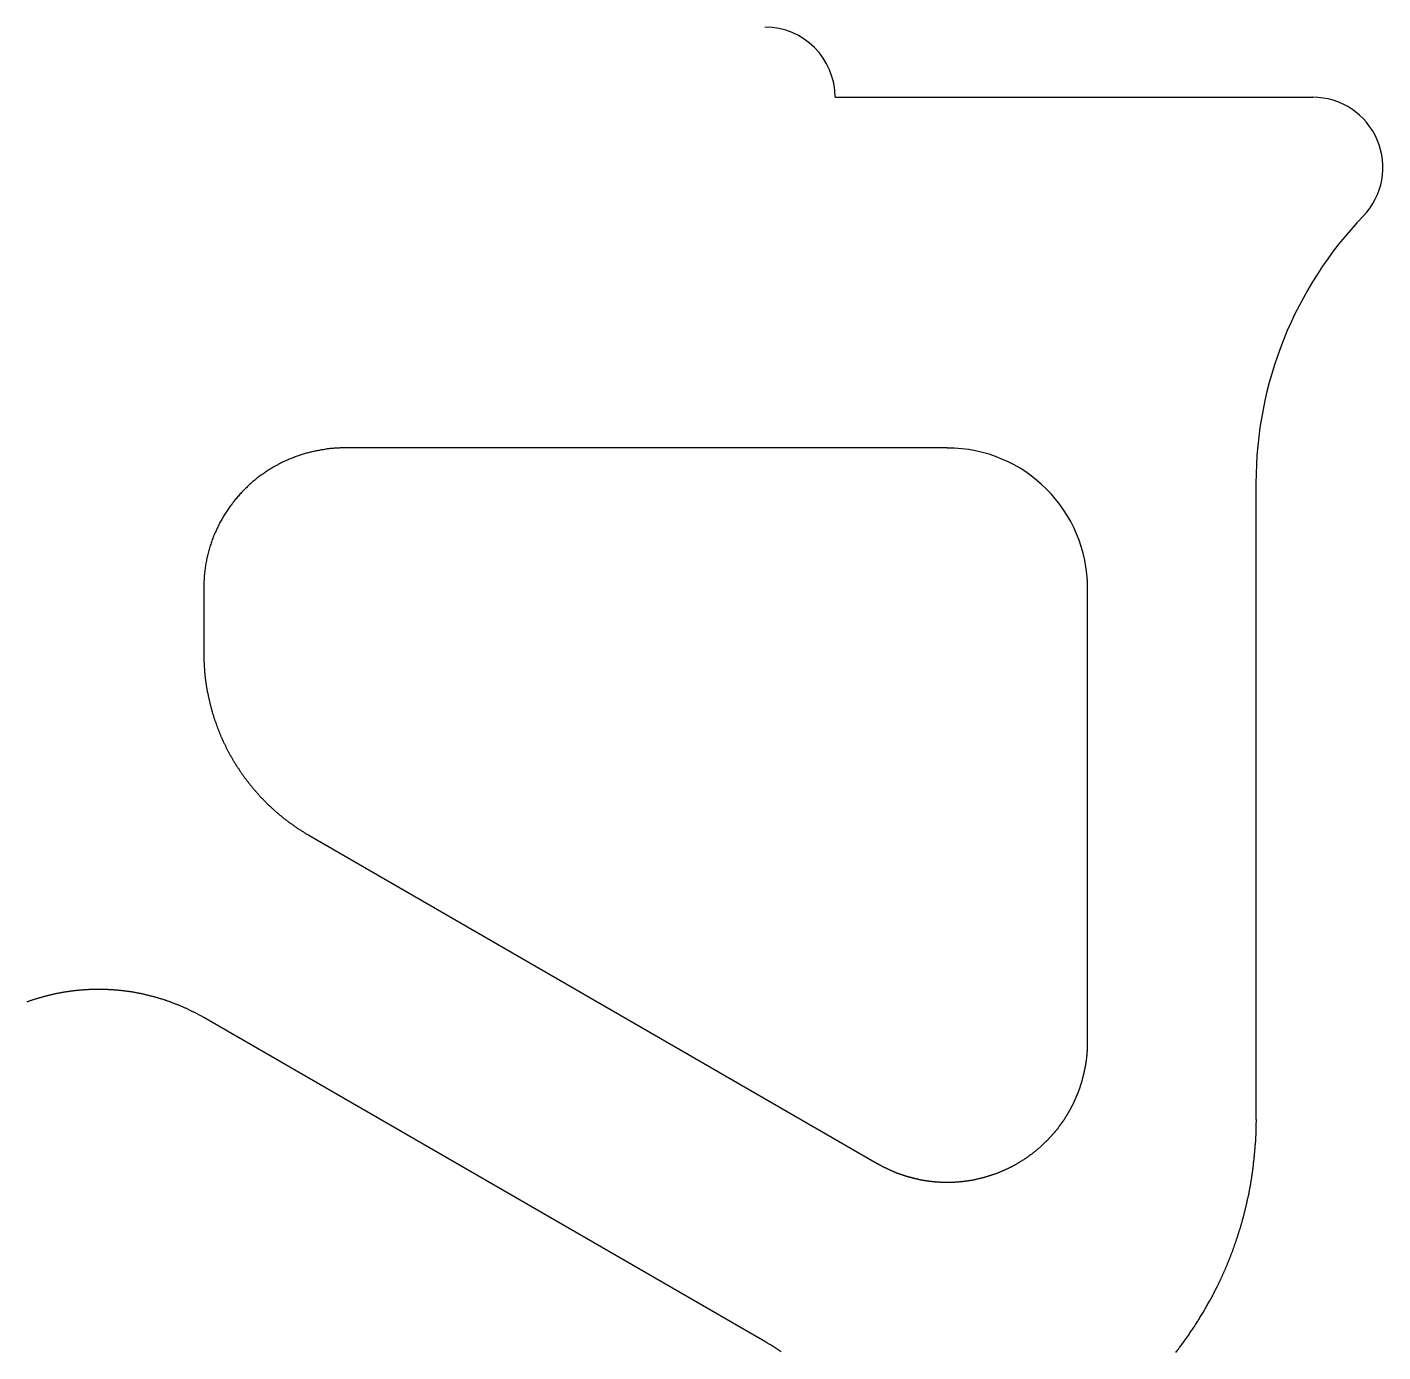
# Model space of a CAD drawing. Extents: x 442 to 745, y 5 to 355.
# Drawn here: x 699.11 to 707.07, y 232.86 to 240.63 of the extents above; entities that cross this region are included whole.
import ezdxf

# ---------------------------------------------------------------- set-up
doc = ezdxf.new("R2010")
doc.units = 0
doc.layers.add('VISIBLE__ANSI_', color=7, linetype='CONTINUOUS')

msp = doc.modelspace()

# ---------------------------------------------------------------- linework, layer by layer
at = {"layer": 'VISIBLE__ANSI_'}
for p, q in [((703.852, 240.2227), (706.656, 240.2227)), ((704.5109, 238.1639), (700.9697, 238.1639)), ((706.3226, 237.958), (706.3226, 234.2827)), ((700.1462, 237.3403), (700.1462, 236.9601)), ((705.3344, 234.6779), (705.3344, 237.3403)), ((700.7638, 235.8903), (704.0991, 233.9647)), ((703.4403, 232.9187), (700.1462, 234.8205)), ((706.3226, 234.2827), (706.3226, 234.2229))]:
    msp.add_line(p, q, dxfattribs=at)
for points in [[(700.97, 238.164, 0), (700.964, 238.164, 0), (700.958, 238.164, 0), (700.952, 238.164, 0), (700.947, 238.164, 0), (700.941, 238.163, 0), (700.935, 238.163, 0), (700.929, 238.163, 0), (700.923, 238.162, 0), (700.918, 238.162, 0), (700.912, 238.162, 0), (700.906, 238.161, 0), (700.9, 238.161, 0), (700.894, 238.16, 0), (700.888, 238.16, 0), (700.882, 238.159, 0), (700.877, 238.158, 0), (700.871, 238.158, 0), (700.865, 238.157, 0), (700.859, 238.156, 0), (700.853, 238.155, 0), (700.847, 238.154, 0), (700.841, 238.153, 0), (700.835, 238.153, 0), (700.829, 238.151, 0), (700.824, 238.15, 0), (700.818, 238.149, 0), (700.812, 238.148, 0), (700.806, 238.147, 0), (700.8, 238.146, 0), (700.794, 238.144, 0), (700.788, 238.143, 0), (700.782, 238.142, 0), (700.776, 238.14, 0), (700.77, 238.139, 0), (700.765, 238.137, 0), (700.759, 238.136, 0), (700.753, 238.134, 0), (700.747, 238.133, 0), (700.741, 238.131, 0), (700.735, 238.129, 0), (700.729, 238.127, 0), (700.723, 238.126, 0), (700.718, 238.124, 0), (700.712, 238.122, 0), (700.706, 238.12, 0), (700.7, 238.118, 0), (700.694, 238.116, 0), (700.688, 238.114, 0), (700.682, 238.112, 0), (700.677, 238.109, 0), (700.671, 238.107, 0), (700.665, 238.105, 0), (700.659, 238.103, 0), (700.654, 238.1, 0), (700.648, 238.098, 0), (700.642, 238.095, 0), (700.636, 238.093, 0), (700.631, 238.09, 0), (700.625, 238.088, 0), (700.619, 238.085, 0), (700.613, 238.082, 0), (700.608, 238.08, 0), (700.602, 238.077, 0), (700.596, 238.074, 0), (700.591, 238.071, 0), (700.585, 238.068, 0), (700.58, 238.065, 0), (700.574, 238.062, 0), (700.568, 238.059, 0), (700.563, 238.056, 0), (700.557, 238.053, 0), (700.552, 238.05, 0), (700.546, 238.046, 0), (700.541, 238.043, 0), (700.535, 238.04, 0), (700.53, 238.036, 0), (700.524, 238.033, 0), (700.519, 238.029, 0), (700.514, 238.026, 0), (700.508, 238.022, 0), (700.503, 238.019, 0), (700.498, 238.015, 0), (700.492, 238.011, 0), (700.487, 238.007, 0), (700.482, 238.004, 0), (700.476, 238, 0), (700.471, 237.996, 0), (700.466, 237.992, 0), (700.461, 237.988, 0), (700.456, 237.984, 0), (700.451, 237.98, 0), (700.445, 237.975, 0), (700.44, 237.971, 0), (700.435, 237.967, 0), (700.43, 237.963, 0), (700.425, 237.958, 0), (700.42, 237.954, 0), (700.415, 237.949, 0), (700.41, 237.945, 0), (700.405, 237.94, 0), (700.401, 237.936, 0), (700.396, 237.931, 0), (700.391, 237.926, 0), (700.386, 237.921, 0), (700.381, 237.917, 0), (700.377, 237.912, 0), (700.372, 237.907, 0), (700.367, 237.902, 0), (700.363, 237.897, 0), (700.358, 237.892, 0), (700.354, 237.887, 0), (700.349, 237.882, 0), (700.344, 237.877, 0), (700.34, 237.871, 0), (700.336, 237.866, 0), (700.331, 237.861, 0), (700.327, 237.855, 0), (700.322, 237.85, 0), (700.318, 237.845, 0), (700.314, 237.839, 0), (700.31, 237.834, 0), (700.306, 237.828, 0), (700.301, 237.822, 0), (700.297, 237.817, 0), (700.293, 237.811, 0), (700.289, 237.805, 0), (700.285, 237.799, 0), (700.281, 237.794, 0), (700.278, 237.788, 0), (700.274, 237.782, 0), (700.27, 237.776, 0), (700.266, 237.77, 0), (700.262, 237.764, 0), (700.259, 237.757, 0), (700.255, 237.751, 0), (700.252, 237.745, 0), (700.248, 237.739, 0), (700.245, 237.733, 0), (700.241, 237.726, 0), (700.238, 237.72, 0), (700.235, 237.713, 0), (700.231, 237.707, 0), (700.228, 237.7, 0), (700.225, 237.694, 0), (700.222, 237.687, 0), (700.219, 237.681, 0), (700.216, 237.674, 0), (700.213, 237.667, 0), (700.21, 237.661, 0), (700.207, 237.654, 0), (700.204, 237.647, 0), (700.202, 237.64, 0), (700.199, 237.633, 0), (700.196, 237.626, 0), (700.194, 237.619, 0), (700.191, 237.612, 0), (700.189, 237.605, 0), (700.187, 237.598, 0), (700.184, 237.591, 0), (700.182, 237.583, 0), (700.18, 237.576, 0), (700.178, 237.569, 0), (700.176, 237.562, 0), (700.174, 237.554, 0), (700.172, 237.547, 0), (700.17, 237.539, 0), (700.168, 237.532, 0), (700.166, 237.524, 0), (700.165, 237.517, 0), (700.163, 237.509, 0), (700.162, 237.501, 0), (700.16, 237.494, 0), (700.159, 237.486, 0), (700.157, 237.478, 0), (700.156, 237.47, 0), (700.155, 237.463, 0), (700.154, 237.455, 0), (700.153, 237.447, 0), (700.152, 237.439, 0), (700.151, 237.431, 0), (700.15, 237.423, 0), (700.149, 237.415, 0), (700.149, 237.407, 0), (700.148, 237.398, 0), (700.148, 237.39, 0), (700.147, 237.382, 0), (700.147, 237.374, 0), (700.147, 237.365, 0), (700.146, 237.357, 0), (700.146, 237.349, 0), (700.146, 237.34, 0)], [(700.146, 236.96, 0), (700.146, 236.957, 0), (700.146, 236.954, 0), (700.146, 236.951, 0), (700.146, 236.947, 0), (700.146, 236.944, 0), (700.146, 236.941, 0), (700.146, 236.938, 0), (700.146, 236.935, 0), (700.147, 236.931, 0), (700.147, 236.928, 0), (700.147, 236.925, 0), (700.147, 236.922, 0), (700.147, 236.918, 0), (700.147, 236.915, 0), (700.147, 236.912, 0), (700.147, 236.909, 0), (700.147, 236.906, 0), (700.148, 236.902, 0), (700.148, 236.899, 0), (700.148, 236.896, 0), (700.148, 236.892, 0), (700.148, 236.889, 0), (700.148, 236.886, 0), (700.149, 236.883, 0), (700.149, 236.879, 0), (700.149, 236.876, 0), (700.149, 236.873, 0), (700.15, 236.87, 0), (700.15, 236.866, 0), (700.15, 236.863, 0), (700.15, 236.86, 0), (700.151, 236.856, 0), (700.151, 236.853, 0), (700.151, 236.85, 0), (700.151, 236.846, 0), (700.152, 236.843, 0), (700.152, 236.84, 0), (700.152, 236.836, 0), (700.153, 236.833, 0), (700.153, 236.83, 0), (700.153, 236.826, 0), (700.154, 236.823, 0), (700.154, 236.819, 0), (700.155, 236.816, 0), (700.155, 236.813, 0), (700.155, 236.809, 0), (700.156, 236.806, 0), (700.156, 236.803, 0), (700.157, 236.799, 0), (700.157, 236.796, 0), (700.158, 236.792, 0), (700.158, 236.789, 0), (700.159, 236.785, 0), (700.159, 236.782, 0), (700.16, 236.778, 0), (700.16, 236.775, 0), (700.161, 236.772, 0), (700.161, 236.768, 0), (700.162, 236.765, 0), (700.162, 236.761, 0), (700.163, 236.758, 0), (700.164, 236.754, 0), (700.164, 236.751, 0), (700.165, 236.747, 0), (700.165, 236.744, 0), (700.166, 236.74, 0), (700.167, 236.736, 0), (700.167, 236.733, 0), (700.168, 236.729, 0), (700.169, 236.726, 0), (700.169, 236.722, 0), (700.17, 236.719, 0), (700.171, 236.715, 0), (700.172, 236.711, 0), (700.172, 236.708, 0), (700.173, 236.704, 0), (700.174, 236.701, 0), (700.175, 236.697, 0), (700.175, 236.694, 0), (700.176, 236.69, 0), (700.177, 236.686, 0), (700.178, 236.683, 0), (700.179, 236.679, 0), (700.18, 236.675, 0), (700.181, 236.672, 0), (700.181, 236.668, 0), (700.182, 236.665, 0), (700.183, 236.661, 0), (700.184, 236.657, 0), (700.185, 236.654, 0), (700.186, 236.65, 0), (700.187, 236.646, 0), (700.188, 236.643, 0), (700.189, 236.639, 0), (700.19, 236.635, 0), (700.191, 236.632, 0), (700.192, 236.628, 0), (700.193, 236.624, 0), (700.194, 236.62, 0), (700.195, 236.617, 0), (700.196, 236.613, 0), (700.197, 236.609, 0), (700.198, 236.606, 0), (700.199, 236.602, 0), (700.201, 236.598, 0), (700.202, 236.595, 0), (700.203, 236.591, 0), (700.204, 236.587, 0), (700.205, 236.583, 0), (700.206, 236.58, 0), (700.208, 236.576, 0), (700.209, 236.572, 0), (700.21, 236.569, 0), (700.211, 236.565, 0), (700.213, 236.561, 0), (700.214, 236.557, 0), (700.215, 236.554, 0), (700.216, 236.55, 0), (700.218, 236.546, 0), (700.219, 236.542, 0), (700.22, 236.539, 0), (700.222, 236.535, 0), (700.223, 236.531, 0), (700.225, 236.528, 0), (700.226, 236.524, 0), (700.227, 236.52, 0), (700.229, 236.516, 0), (700.23, 236.513, 0), (700.232, 236.509, 0), (700.233, 236.505, 0), (700.235, 236.501, 0), (700.236, 236.498, 0), (700.238, 236.494, 0), (700.239, 236.49, 0), (700.241, 236.486, 0), (700.242, 236.483, 0), (700.244, 236.479, 0), (700.245, 236.475, 0), (700.247, 236.471, 0), (700.249, 236.468, 0), (700.25, 236.464, 0), (700.252, 236.46, 0), (700.254, 236.456, 0), (700.255, 236.453, 0), (700.257, 236.449, 0), (700.259, 236.445, 0), (700.26, 236.441, 0), (700.262, 236.438, 0), (700.264, 236.434, 0), (700.266, 236.43, 0), (700.267, 236.427, 0), (700.269, 236.423, 0), (700.271, 236.419, 0), (700.273, 236.415, 0), (700.275, 236.412, 0), (700.276, 236.408, 0), (700.278, 236.404, 0), (700.28, 236.4, 0), (700.282, 236.397, 0), (700.284, 236.393, 0), (700.286, 236.389, 0), (700.288, 236.386, 0), (700.29, 236.382, 0), (700.292, 236.378, 0), (700.294, 236.374, 0), (700.296, 236.371, 0), (700.298, 236.367, 0), (700.3, 236.363, 0), (700.302, 236.36, 0), (700.304, 236.356, 0), (700.306, 236.352, 0), (700.308, 236.349, 0), (700.31, 236.345, 0), (700.312, 236.341, 0), (700.315, 236.338, 0), (700.317, 236.334, 0), (700.319, 236.33, 0), (700.321, 236.327, 0), (700.323, 236.323, 0), (700.325, 236.319, 0), (700.328, 236.316, 0), (700.33, 236.312, 0), (700.332, 236.309, 0), (700.334, 236.305, 0), (700.337, 236.301, 0), (700.339, 236.298, 0), (700.341, 236.294, 0), (700.344, 236.29, 0), (700.346, 236.287, 0), (700.348, 236.283, 0), (700.351, 236.28, 0), (700.353, 236.276, 0), (700.356, 236.272, 0), (700.358, 236.269, 0), (700.36, 236.265, 0), (700.363, 236.262, 0), (700.365, 236.258, 0), (700.368, 236.255, 0), (700.37, 236.251, 0), (700.373, 236.248, 0), (700.375, 236.244, 0), (700.378, 236.241, 0), (700.38, 236.237, 0), (700.383, 236.234, 0), (700.385, 236.23, 0), (700.388, 236.226, 0), (700.391, 236.223, 0), (700.393, 236.22, 0), (700.396, 236.216, 0), (700.398, 236.213, 0), (700.401, 236.209, 0), (700.404, 236.206, 0), (700.406, 236.202, 0), (700.409, 236.199, 0), (700.412, 236.195, 0), (700.415, 236.192, 0), (700.417, 236.188, 0), (700.42, 236.185, 0), (700.423, 236.182, 0), (700.426, 236.178, 0), (700.428, 236.175, 0), (700.431, 236.172, 0), (700.434, 236.168, 0), (700.437, 236.165, 0), (700.44, 236.161, 0), (700.442, 236.158, 0), (700.445, 236.155, 0), (700.448, 236.151, 0), (700.451, 236.148, 0), (700.454, 236.145, 0), (700.457, 236.141, 0), (700.46, 236.138, 0), (700.463, 236.135, 0), (700.466, 236.132, 0), (700.469, 236.128, 0), (700.471, 236.125, 0), (700.474, 236.122, 0), (700.477, 236.119, 0), (700.48, 236.115, 0), (700.483, 236.112, 0), (700.486, 236.109, 0), (700.49, 236.106, 0), (700.493, 236.103, 0), (700.496, 236.099, 0), (700.499, 236.096, 0), (700.502, 236.093, 0), (700.505, 236.09, 0), (700.508, 236.087, 0), (700.511, 236.084, 0), (700.514, 236.081, 0), (700.517, 236.077, 0), (700.521, 236.074, 0), (700.524, 236.071, 0), (700.527, 236.068, 0), (700.53, 236.065, 0), (700.533, 236.062, 0), (700.537, 236.059, 0), (700.54, 236.056, 0), (700.543, 236.053, 0), (700.546, 236.05, 0), (700.549, 236.047, 0), (700.553, 236.044, 0), (700.556, 236.041, 0), (700.559, 236.038, 0), (700.563, 236.035, 0), (700.566, 236.032, 0), (700.569, 236.029, 0), (700.573, 236.026, 0), (700.576, 236.024, 0), (700.579, 236.021, 0), (700.583, 236.018, 0), (700.586, 236.015, 0), (700.589, 236.012, 0), (700.593, 236.009, 0), (700.596, 236.006, 0), (700.6, 236.004, 0), (700.603, 236.001, 0), (700.607, 235.998, 0), (700.61, 235.995, 0), (700.614, 235.992, 0), (700.617, 235.99, 0), (700.621, 235.987, 0), (700.624, 235.984, 0), (700.628, 235.981, 0), (700.631, 235.979, 0), (700.635, 235.976, 0), (700.639, 235.973, 0), (700.642, 235.97, 0), (700.646, 235.968, 0), (700.65, 235.965, 0), (700.653, 235.962, 0), (700.657, 235.959, 0), (700.661, 235.957, 0), (700.665, 235.954, 0), (700.668, 235.951, 0), (700.672, 235.949, 0), (700.676, 235.946, 0), (700.68, 235.943, 0), (700.684, 235.941, 0), (700.688, 235.938, 0), (700.691, 235.936, 0), (700.695, 235.933, 0), (700.699, 235.93, 0), (700.703, 235.928, 0), (700.707, 235.925, 0), (700.711, 235.923, 0), (700.715, 235.92, 0), (700.719, 235.917, 0), (700.723, 235.915, 0), (700.727, 235.912, 0), (700.731, 235.91, 0), (700.735, 235.907, 0), (700.739, 235.905, 0), (700.743, 235.902, 0), (700.747, 235.9, 0), (700.751, 235.898, 0), (700.756, 235.895, 0), (700.76, 235.893, 0), (700.764, 235.89, 0)], [(700.146, 234.82, 0), (700.143, 234.823, 0), (700.139, 234.825, 0), (700.136, 234.827, 0), (700.132, 234.829, 0), (700.128, 234.831, 0), (700.125, 234.833, 0), (700.121, 234.834, 0), (700.118, 234.836, 0), (700.114, 234.838, 0), (700.111, 234.84, 0), (700.107, 234.842, 0), (700.103, 234.844, 0), (700.1, 234.846, 0), (700.096, 234.848, 0), (700.092, 234.85, 0), (700.089, 234.852, 0), (700.085, 234.853, 0), (700.081, 234.855, 0), (700.078, 234.857, 0), (700.074, 234.859, 0), (700.07, 234.861, 0), (700.067, 234.863, 0), (700.063, 234.864, 0), (700.059, 234.866, 0), (700.056, 234.868, 0), (700.052, 234.87, 0), (700.048, 234.871, 0), (700.045, 234.873, 0), (700.041, 234.875, 0), (700.037, 234.876, 0), (700.033, 234.878, 0), (700.03, 234.88, 0), (700.026, 234.881, 0), (700.022, 234.883, 0), (700.018, 234.885, 0), (700.015, 234.886, 0), (700.011, 234.888, 0), (700.007, 234.89, 0), (700.003, 234.891, 0), (699.999, 234.893, 0), (699.996, 234.894, 0), (699.992, 234.896, 0), (699.988, 234.897, 0), (699.984, 234.899, 0), (699.98, 234.9, 0), (699.977, 234.902, 0), (699.973, 234.903, 0), (699.969, 234.905, 0), (699.965, 234.906, 0), (699.961, 234.908, 0), (699.957, 234.909, 0), (699.953, 234.911, 0), (699.95, 234.912, 0), (699.946, 234.913, 0), (699.942, 234.915, 0), (699.938, 234.916, 0), (699.934, 234.917, 0), (699.93, 234.919, 0), (699.926, 234.92, 0), (699.922, 234.921, 0), (699.919, 234.923, 0), (699.915, 234.924, 0), (699.911, 234.925, 0), (699.907, 234.926, 0), (699.903, 234.928, 0), (699.899, 234.929, 0), (699.895, 234.93, 0), (699.891, 234.931, 0), (699.887, 234.933, 0), (699.883, 234.934, 0), (699.879, 234.935, 0), (699.876, 234.936, 0), (699.872, 234.937, 0), (699.868, 234.938, 0), (699.864, 234.939, 0), (699.86, 234.941, 0), (699.856, 234.942, 0), (699.852, 234.943, 0), (699.848, 234.944, 0), (699.844, 234.945, 0), (699.84, 234.946, 0), (699.836, 234.947, 0), (699.832, 234.948, 0), (699.828, 234.949, 0), (699.824, 234.95, 0), (699.82, 234.951, 0), (699.816, 234.952, 0), (699.812, 234.953, 0), (699.808, 234.954, 0), (699.804, 234.954, 0), (699.8, 234.955, 0), (699.796, 234.956, 0), (699.792, 234.957, 0), (699.788, 234.958, 0), (699.784, 234.959, 0), (699.78, 234.96, 0), (699.776, 234.961, 0), (699.772, 234.961, 0), (699.768, 234.962, 0), (699.764, 234.963, 0), (699.76, 234.964, 0), (699.756, 234.964, 0), (699.752, 234.965, 0), (699.748, 234.966, 0), (699.744, 234.967, 0), (699.74, 234.967, 0), (699.737, 234.968, 0), (699.733, 234.969, 0), (699.729, 234.969, 0), (699.725, 234.97, 0), (699.721, 234.971, 0), (699.717, 234.971, 0), (699.713, 234.972, 0), (699.709, 234.973, 0), (699.705, 234.973, 0), (699.701, 234.974, 0), (699.697, 234.974, 0), (699.693, 234.975, 0), (699.689, 234.975, 0), (699.685, 234.976, 0), (699.681, 234.976, 0), (699.677, 234.977, 0), (699.673, 234.977, 0), (699.669, 234.978, 0), (699.665, 234.978, 0), (699.661, 234.979, 0), (699.657, 234.979, 0), (699.653, 234.98, 0), (699.649, 234.98, 0), (699.645, 234.98, 0), (699.641, 234.981, 0), (699.637, 234.981, 0), (699.633, 234.981, 0), (699.629, 234.982, 0), (699.625, 234.982, 0), (699.621, 234.982, 0), (699.617, 234.983, 0), (699.613, 234.983, 0), (699.609, 234.983, 0), (699.605, 234.984, 0), (699.601, 234.984, 0), (699.597, 234.984, 0), (699.593, 234.984, 0), (699.589, 234.984, 0), (699.585, 234.985, 0), (699.581, 234.985, 0), (699.577, 234.985, 0), (699.574, 234.985, 0), (699.57, 234.985, 0), (699.566, 234.985, 0), (699.562, 234.986, 0), (699.558, 234.986, 0), (699.554, 234.986, 0), (699.55, 234.986, 0), (699.546, 234.986, 0), (699.542, 234.986, 0), (699.538, 234.986, 0), (699.534, 234.986, 0), (699.53, 234.986, 0), (699.527, 234.986, 0), (699.523, 234.986, 0), (699.519, 234.986, 0), (699.515, 234.986, 0), (699.511, 234.986, 0), (699.507, 234.986, 0), (699.503, 234.986, 0), (699.499, 234.986, 0), (699.495, 234.986, 0), (699.491, 234.985, 0), (699.487, 234.985, 0), (699.484, 234.985, 0), (699.48, 234.985, 0), (699.476, 234.985, 0), (699.472, 234.985, 0), (699.468, 234.984, 0), (699.464, 234.984, 0), (699.46, 234.984, 0), (699.456, 234.984, 0), (699.452, 234.984, 0), (699.448, 234.983, 0), (699.444, 234.983, 0), (699.44, 234.983, 0), (699.436, 234.982, 0), (699.432, 234.982, 0), (699.428, 234.982, 0), (699.424, 234.981, 0), (699.42, 234.981, 0), (699.416, 234.981, 0), (699.412, 234.98, 0), (699.408, 234.98, 0), (699.404, 234.98, 0), (699.4, 234.979, 0), (699.396, 234.979, 0), (699.392, 234.978, 0), (699.388, 234.978, 0), (699.384, 234.977, 0), (699.38, 234.977, 0), (699.376, 234.976, 0), (699.372, 234.976, 0), (699.368, 234.975, 0), (699.364, 234.975, 0), (699.36, 234.974, 0), (699.357, 234.974, 0), (699.353, 234.973, 0), (699.349, 234.972, 0), (699.345, 234.972, 0), (699.341, 234.971, 0), (699.337, 234.971, 0), (699.333, 234.97, 0), (699.329, 234.969, 0), (699.325, 234.969, 0), (699.321, 234.968, 0), (699.317, 234.967, 0), (699.313, 234.967, 0), (699.309, 234.966, 0), (699.305, 234.965, 0), (699.301, 234.964, 0), (699.297, 234.964, 0), (699.293, 234.963, 0), (699.289, 234.962, 0), (699.285, 234.961, 0), (699.281, 234.961, 0), (699.277, 234.96, 0), (699.273, 234.959, 0), (699.269, 234.958, 0), (699.265, 234.957, 0), (699.261, 234.956, 0), (699.257, 234.955, 0), (699.253, 234.954, 0), (699.249, 234.954, 0), (699.245, 234.953, 0), (699.241, 234.952, 0), (699.237, 234.951, 0), (699.233, 234.95, 0), (699.229, 234.949, 0), (699.225, 234.948, 0), (699.221, 234.947, 0), (699.217, 234.946, 0), (699.213, 234.945, 0), (699.209, 234.944, 0), (699.205, 234.943, 0), (699.201, 234.942, 0), (699.197, 234.941, 0), (699.193, 234.939, 0), (699.189, 234.938, 0), (699.186, 234.937, 0), (699.182, 234.936, 0), (699.178, 234.935, 0), (699.174, 234.934, 0), (699.17, 234.933, 0), (699.166, 234.931, 0), (699.162, 234.93, 0), (699.158, 234.929, 0), (699.154, 234.928, 0), (699.15, 234.926, 0), (699.146, 234.925, 0), (699.142, 234.924, 0), (699.139, 234.923, 0), (699.135, 234.921, 0), (699.131, 234.92, 0), (699.127, 234.919, 0), (699.123, 234.917, 0), (699.119, 234.916, 0), (699.115, 234.915, 0), (699.111, 234.913, 0), (699.107, 234.912, 0)], [(705.235, 234.285, 0), (705.236, 234.287, 0), (705.236, 234.288, 0), (705.237, 234.29, 0), (705.238, 234.291, 0), (705.239, 234.293, 0), (705.24, 234.294, 0), (705.24, 234.296, 0), (705.241, 234.298, 0), (705.242, 234.299, 0), (705.243, 234.301, 0), (705.244, 234.302, 0), (705.244, 234.304, 0), (705.245, 234.305, 0), (705.246, 234.307, 0), (705.247, 234.308, 0), (705.248, 234.31, 0), (705.248, 234.311, 0), (705.249, 234.313, 0), (705.25, 234.314, 0), (705.251, 234.316, 0), (705.251, 234.318, 0), (705.252, 234.319, 0), (705.253, 234.321, 0), (705.254, 234.322, 0), (705.254, 234.324, 0), (705.255, 234.325, 0), (705.256, 234.327, 0), (705.257, 234.328, 0), (705.257, 234.33, 0), (705.258, 234.331, 0), (705.259, 234.333, 0), (705.259, 234.335, 0), (705.26, 234.336, 0), (705.261, 234.338, 0), (705.261, 234.339, 0), (705.262, 234.341, 0), (705.263, 234.342, 0), (705.264, 234.344, 0), (705.264, 234.345, 0), (705.265, 234.347, 0), (705.266, 234.348, 0), (705.266, 234.35, 0), (705.267, 234.352, 0), (705.268, 234.353, 0), (705.268, 234.355, 0), (705.269, 234.356, 0), (705.27, 234.358, 0), (705.27, 234.359, 0), (705.271, 234.361, 0), (705.272, 234.362, 0), (705.272, 234.364, 0), (705.273, 234.365, 0), (705.273, 234.367, 0), (705.274, 234.369, 0), (705.275, 234.37, 0), (705.275, 234.372, 0), (705.276, 234.373, 0), (705.277, 234.375, 0), (705.277, 234.376, 0), (705.278, 234.378, 0), (705.278, 234.379, 0), (705.279, 234.381, 0), (705.28, 234.383, 0), (705.28, 234.384, 0), (705.281, 234.386, 0), (705.281, 234.387, 0), (705.282, 234.389, 0), (705.283, 234.39, 0), (705.283, 234.392, 0), (705.284, 234.393, 0), (705.284, 234.395, 0), (705.285, 234.396, 0), (705.285, 234.398, 0), (705.286, 234.4, 0), (705.286, 234.401, 0), (705.287, 234.403, 0), (705.288, 234.404, 0), (705.288, 234.406, 0), (705.289, 234.407, 0), (705.289, 234.409, 0), (705.29, 234.41, 0), (705.29, 234.412, 0), (705.291, 234.414, 0), (705.291, 234.415, 0), (705.292, 234.417, 0), (705.292, 234.418, 0), (705.293, 234.42, 0), (705.293, 234.421, 0), (705.294, 234.423, 0), (705.294, 234.424, 0), (705.295, 234.426, 0), (705.295, 234.427, 0), (705.296, 234.429, 0), (705.296, 234.431, 0), (705.297, 234.432, 0), (705.297, 234.434, 0), (705.298, 234.435, 0), (705.298, 234.437, 0), (705.299, 234.438, 0), (705.299, 234.44, 0), (705.3, 234.441, 0), (705.3, 234.443, 0), (705.301, 234.445, 0), (705.301, 234.446, 0), (705.302, 234.448, 0), (705.302, 234.449, 0), (705.302, 234.451, 0), (705.303, 234.452, 0), (705.303, 234.454, 0), (705.304, 234.455, 0), (705.304, 234.457, 0), (705.305, 234.458, 0), (705.305, 234.46, 0), (705.305, 234.462, 0), (705.306, 234.463, 0), (705.306, 234.465, 0), (705.307, 234.466, 0), (705.307, 234.468, 0), (705.308, 234.469, 0), (705.308, 234.471, 0), (705.308, 234.472, 0), (705.309, 234.474, 0), (705.309, 234.476, 0), (705.31, 234.477, 0), (705.31, 234.479, 0), (705.31, 234.48, 0), (705.311, 234.482, 0), (705.311, 234.483, 0), (705.311, 234.485, 0), (705.312, 234.486, 0), (705.312, 234.488, 0), (705.313, 234.489, 0), (705.313, 234.491, 0), (705.313, 234.493, 0), (705.314, 234.494, 0), (705.314, 234.496, 0), (705.314, 234.497, 0), (705.315, 234.499, 0), (705.315, 234.5, 0), (705.315, 234.502, 0), (705.316, 234.503, 0), (705.316, 234.505, 0), (705.316, 234.507, 0), (705.317, 234.508, 0), (705.317, 234.51, 0), (705.317, 234.511, 0), (705.318, 234.513, 0), (705.318, 234.514, 0), (705.318, 234.516, 0), (705.319, 234.517, 0), (705.319, 234.519, 0), (705.319, 234.52, 0), (705.32, 234.522, 0), (705.32, 234.524, 0), (705.32, 234.525, 0), (705.32, 234.527, 0), (705.321, 234.528, 0), (705.321, 234.53, 0), (705.321, 234.531, 0), (705.322, 234.533, 0), (705.322, 234.534, 0), (705.322, 234.536, 0), (705.322, 234.537, 0), (705.323, 234.539, 0), (705.323, 234.541, 0), (705.323, 234.542, 0), (705.323, 234.544, 0), (705.324, 234.545, 0), (705.324, 234.547, 0), (705.324, 234.548, 0), (705.324, 234.55, 0), (705.325, 234.551, 0), (705.325, 234.553, 0), (705.325, 234.554, 0), (705.325, 234.556, 0), (705.326, 234.558, 0), (705.326, 234.559, 0), (705.326, 234.561, 0), (705.326, 234.562, 0), (705.326, 234.564, 0), (705.327, 234.565, 0), (705.327, 234.567, 0), (705.327, 234.568, 0), (705.327, 234.57, 0), (705.327, 234.571, 0), (705.328, 234.573, 0), (705.328, 234.574, 0), (705.328, 234.576, 0), (705.328, 234.578, 0), (705.328, 234.579, 0), (705.329, 234.581, 0), (705.329, 234.582, 0), (705.329, 234.584, 0), (705.329, 234.585, 0), (705.329, 234.587, 0), (705.329, 234.588, 0), (705.33, 234.59, 0), (705.33, 234.591, 0), (705.33, 234.593, 0), (705.33, 234.594, 0), (705.33, 234.596, 0), (705.33, 234.597, 0), (705.331, 234.599, 0), (705.331, 234.601, 0), (705.331, 234.602, 0), (705.331, 234.604, 0), (705.331, 234.605, 0), (705.331, 234.607, 0), (705.331, 234.608, 0), (705.332, 234.61, 0), (705.332, 234.611, 0), (705.332, 234.613, 0), (705.332, 234.614, 0), (705.332, 234.616, 0), (705.332, 234.617, 0), (705.332, 234.619, 0), (705.332, 234.62, 0), (705.332, 234.622, 0), (705.333, 234.623, 0), (705.333, 234.625, 0), (705.333, 234.626, 0), (705.333, 234.628, 0), (705.333, 234.63, 0), (705.333, 234.631, 0), (705.333, 234.633, 0), (705.333, 234.634, 0), (705.333, 234.636, 0), (705.333, 234.637, 0), (705.333, 234.639, 0), (705.334, 234.64, 0), (705.334, 234.642, 0), (705.334, 234.643, 0), (705.334, 234.645, 0), (705.334, 234.646, 0), (705.334, 234.648, 0), (705.334, 234.649, 0), (705.334, 234.651, 0), (705.334, 234.652, 0), (705.334, 234.654, 0), (705.334, 234.655, 0), (705.334, 234.657, 0), (705.334, 234.658, 0), (705.334, 234.66, 0), (705.334, 234.661, 0), (705.334, 234.663, 0), (705.334, 234.664, 0), (705.334, 234.666, 0), (705.334, 234.667, 0), (705.334, 234.669, 0), (705.334, 234.67, 0), (705.334, 234.672, 0), (705.334, 234.673, 0), (705.334, 234.675, 0), (705.334, 234.676, 0), (705.334, 234.678, 0)], [(704.445, 233.857, 0), (704.448, 233.857, 0), (704.452, 233.856, 0), (704.455, 233.856, 0), (704.459, 233.856, 0), (704.462, 233.856, 0), (704.466, 233.856, 0), (704.469, 233.855, 0), (704.472, 233.855, 0), (704.476, 233.855, 0), (704.479, 233.855, 0), (704.483, 233.855, 0), (704.486, 233.855, 0), (704.489, 233.855, 0), (704.493, 233.855, 0), (704.496, 233.854, 0), (704.5, 233.854, 0), (704.503, 233.854, 0), (704.506, 233.854, 0), (704.51, 233.854, 0), (704.513, 233.854, 0), (704.517, 233.854, 0), (704.52, 233.854, 0), (704.523, 233.854, 0), (704.527, 233.854, 0), (704.53, 233.855, 0), (704.533, 233.855, 0), (704.537, 233.855, 0), (704.54, 233.855, 0), (704.544, 233.855, 0), (704.547, 233.855, 0), (704.55, 233.855, 0), (704.554, 233.855, 0), (704.557, 233.856, 0), (704.56, 233.856, 0), (704.564, 233.856, 0), (704.567, 233.856, 0), (704.571, 233.857, 0), (704.574, 233.857, 0), (704.577, 233.857, 0), (704.581, 233.857, 0), (704.584, 233.858, 0), (704.587, 233.858, 0), (704.591, 233.858, 0), (704.594, 233.859, 0), (704.597, 233.859, 0), (704.601, 233.859, 0), (704.604, 233.86, 0), (704.607, 233.86, 0), (704.611, 233.86, 0), (704.614, 233.861, 0), (704.617, 233.861, 0), (704.62, 233.862, 0), (704.624, 233.862, 0), (704.627, 233.863, 0), (704.63, 233.863, 0), (704.634, 233.864, 0), (704.637, 233.864, 0), (704.64, 233.865, 0), (704.644, 233.865, 0), (704.647, 233.866, 0), (704.65, 233.866, 0), (704.653, 233.867, 0), (704.657, 233.867, 0), (704.66, 233.868, 0), (704.663, 233.869, 0), (704.666, 233.869, 0), (704.67, 233.87, 0), (704.673, 233.87, 0), (704.676, 233.871, 0), (704.679, 233.872, 0), (704.683, 233.872, 0), (704.686, 233.873, 0), (704.689, 233.874, 0), (704.692, 233.875, 0), (704.696, 233.875, 0), (704.699, 233.876, 0), (704.702, 233.877, 0), (704.705, 233.878, 0), (704.708, 233.878, 0), (704.712, 233.879, 0), (704.715, 233.88, 0), (704.718, 233.881, 0), (704.721, 233.882, 0), (704.724, 233.882, 0), (704.728, 233.883, 0), (704.731, 233.884, 0), (704.734, 233.885, 0), (704.737, 233.886, 0), (704.74, 233.887, 0), (704.743, 233.888, 0), (704.746, 233.889, 0), (704.749, 233.89, 0), (704.753, 233.891, 0), (704.756, 233.892, 0), (704.759, 233.893, 0), (704.762, 233.894, 0), (704.765, 233.895, 0), (704.768, 233.896, 0), (704.771, 233.897, 0), (704.774, 233.898, 0), (704.777, 233.899, 0), (704.78, 233.9, 0), (704.783, 233.901, 0), (704.786, 233.902, 0), (704.789, 233.903, 0), (704.792, 233.904, 0), (704.795, 233.905, 0), (704.798, 233.906, 0), (704.801, 233.907, 0), (704.804, 233.908, 0), (704.807, 233.91, 0), (704.81, 233.911, 0), (704.813, 233.912, 0), (704.816, 233.913, 0), (704.819, 233.914, 0), (704.822, 233.915, 0), (704.825, 233.917, 0), (704.828, 233.918, 0), (704.831, 233.919, 0), (704.834, 233.92, 0), (704.837, 233.922, 0), (704.84, 233.923, 0), (704.843, 233.924, 0), (704.846, 233.925, 0), (704.849, 233.927, 0), (704.851, 233.928, 0), (704.854, 233.929, 0), (704.857, 233.931, 0), (704.86, 233.932, 0), (704.863, 233.933, 0), (704.866, 233.935, 0), (704.869, 233.936, 0), (704.871, 233.937, 0), (704.874, 233.939, 0), (704.877, 233.94, 0), (704.88, 233.942, 0), (704.883, 233.943, 0), (704.886, 233.945, 0), (704.888, 233.946, 0), (704.891, 233.947, 0), (704.894, 233.949, 0), (704.897, 233.95, 0), (704.899, 233.952, 0), (704.902, 233.953, 0), (704.905, 233.955, 0), (704.908, 233.956, 0), (704.91, 233.958, 0), (704.913, 233.959, 0), (704.916, 233.961, 0), (704.919, 233.962, 0), (704.921, 233.964, 0), (704.924, 233.965, 0), (704.927, 233.967, 0), (704.929, 233.969, 0), (704.932, 233.97, 0), (704.935, 233.972, 0), (704.937, 233.973, 0), (704.94, 233.975, 0), (704.943, 233.977, 0), (704.945, 233.978, 0), (704.948, 233.98, 0), (704.95, 233.981, 0), (704.953, 233.983, 0), (704.956, 233.985, 0), (704.958, 233.986, 0), (704.961, 233.988, 0), (704.963, 233.99, 0), (704.966, 233.991, 0), (704.968, 233.993, 0), (704.971, 233.995, 0), (704.973, 233.997, 0), (704.976, 233.998, 0), (704.978, 234, 0), (704.981, 234.002, 0), (704.983, 234.003, 0), (704.986, 234.005, 0), (704.988, 234.007, 0), (704.991, 234.009, 0), (704.993, 234.01, 0), (704.996, 234.012, 0), (704.998, 234.014, 0), (705, 234.016, 0), (705.003, 234.017, 0), (705.005, 234.019, 0), (705.008, 234.021, 0), (705.01, 234.023, 0), (705.012, 234.025, 0), (705.015, 234.026, 0), (705.017, 234.028, 0), (705.019, 234.03, 0), (705.022, 234.032, 0), (705.024, 234.034, 0), (705.026, 234.036, 0), (705.028, 234.037, 0), (705.031, 234.039, 0), (705.033, 234.041, 0), (705.035, 234.043, 0), (705.037, 234.045, 0), (705.04, 234.047, 0), (705.042, 234.048, 0), (705.044, 234.05, 0), (705.046, 234.052, 0), (705.048, 234.054, 0), (705.051, 234.056, 0), (705.053, 234.058, 0), (705.055, 234.06, 0), (705.057, 234.062, 0), (705.059, 234.064, 0), (705.061, 234.065, 0), (705.063, 234.067, 0), (705.066, 234.069, 0), (705.068, 234.071, 0), (705.07, 234.073, 0), (705.072, 234.075, 0), (705.074, 234.077, 0), (705.076, 234.079, 0), (705.078, 234.081, 0), (705.08, 234.083, 0), (705.082, 234.085, 0), (705.084, 234.087, 0), (705.086, 234.089, 0), (705.088, 234.091, 0), (705.09, 234.092, 0), (705.092, 234.094, 0), (705.094, 234.096, 0), (705.096, 234.098, 0), (705.098, 234.1, 0), (705.1, 234.102, 0), (705.102, 234.104, 0), (705.104, 234.106, 0), (705.106, 234.108, 0), (705.107, 234.11, 0), (705.109, 234.112, 0), (705.111, 234.114, 0), (705.113, 234.116, 0), (705.115, 234.118, 0), (705.117, 234.12, 0), (705.119, 234.122, 0), (705.12, 234.124, 0), (705.122, 234.126, 0), (705.124, 234.128, 0), (705.126, 234.13, 0), (705.128, 234.132, 0), (705.129, 234.134, 0), (705.131, 234.136, 0), (705.133, 234.138, 0), (705.135, 234.14, 0), (705.136, 234.142, 0), (705.138, 234.144, 0), (705.14, 234.146, 0), (705.141, 234.148, 0), (705.143, 234.15, 0), (705.145, 234.152, 0), (705.146, 234.154, 0), (705.148, 234.156, 0), (705.15, 234.158, 0), (705.151, 234.16, 0), (705.153, 234.162, 0), (705.155, 234.164, 0), (705.156, 234.166, 0), (705.158, 234.168, 0), (705.159, 234.17, 0), (705.161, 234.172, 0), (705.163, 234.174, 0), (705.164, 234.176, 0), (705.166, 234.179, 0), (705.167, 234.181, 0), (705.169, 234.183, 0), (705.17, 234.185, 0), (705.172, 234.187, 0), (705.173, 234.189, 0), (705.175, 234.191, 0), (705.176, 234.193, 0), (705.178, 234.195, 0), (705.179, 234.197, 0), (705.181, 234.199, 0), (705.182, 234.201, 0), (705.184, 234.203, 0), (705.185, 234.205, 0), (705.186, 234.207, 0), (705.188, 234.209, 0), (705.189, 234.211, 0), (705.191, 234.213, 0), (705.192, 234.215, 0), (705.193, 234.217, 0), (705.195, 234.219, 0), (705.196, 234.221, 0), (705.197, 234.223, 0), (705.199, 234.225, 0), (705.2, 234.227, 0), (705.201, 234.229, 0), (705.203, 234.231, 0), (705.204, 234.233, 0), (705.205, 234.235, 0), (705.207, 234.237, 0), (705.208, 234.239, 0), (705.209, 234.241, 0), (705.21, 234.243, 0), (705.212, 234.245, 0), (705.213, 234.247, 0), (705.214, 234.249, 0), (705.215, 234.251, 0), (705.217, 234.253, 0), (705.218, 234.255, 0), (705.219, 234.257, 0), (705.22, 234.259, 0), (705.221, 234.261, 0), (705.222, 234.263, 0), (705.224, 234.265, 0), (705.225, 234.267, 0), (705.226, 234.269, 0), (705.227, 234.271, 0), (705.228, 234.273, 0), (705.229, 234.275, 0), (705.23, 234.277, 0), (705.231, 234.279, 0), (705.233, 234.281, 0), (705.234, 234.283, 0), (705.235, 234.285, 0)], [(706.323, 234.223, 0), (706.323, 234.218, 0), (706.323, 234.212, 0), (706.323, 234.207, 0), (706.322, 234.202, 0), (706.322, 234.197, 0), (706.322, 234.191, 0), (706.322, 234.186, 0), (706.322, 234.181, 0), (706.322, 234.176, 0), (706.322, 234.17, 0), (706.322, 234.165, 0), (706.322, 234.16, 0), (706.322, 234.155, 0), (706.321, 234.149, 0), (706.321, 234.144, 0), (706.321, 234.139, 0), (706.321, 234.134, 0), (706.321, 234.128, 0), (706.32, 234.123, 0), (706.32, 234.118, 0), (706.32, 234.112, 0), (706.319, 234.107, 0), (706.319, 234.102, 0), (706.319, 234.097, 0), (706.319, 234.091, 0), (706.318, 234.086, 0), (706.318, 234.081, 0), (706.318, 234.076, 0), (706.317, 234.07, 0), (706.317, 234.065, 0), (706.316, 234.06, 0), (706.316, 234.054, 0), (706.316, 234.049, 0), (706.315, 234.044, 0), (706.315, 234.039, 0), (706.314, 234.033, 0), (706.314, 234.028, 0), (706.313, 234.023, 0), (706.313, 234.018, 0), (706.312, 234.012, 0), (706.312, 234.007, 0), (706.311, 234.002, 0), (706.311, 233.997, 0), (706.31, 233.991, 0), (706.31, 233.986, 0), (706.309, 233.981, 0), (706.309, 233.976, 0), (706.308, 233.971, 0), (706.307, 233.965, 0), (706.307, 233.96, 0), (706.306, 233.955, 0), (706.306, 233.95, 0), (706.305, 233.945, 0), (706.304, 233.939, 0), (706.304, 233.934, 0), (706.303, 233.929, 0), (706.302, 233.924, 0), (706.302, 233.919, 0), (706.301, 233.913, 0), (706.3, 233.908, 0), (706.299, 233.903, 0), (706.299, 233.898, 0), (706.298, 233.893, 0), (706.297, 233.888, 0), (706.296, 233.883, 0), (706.296, 233.878, 0), (706.295, 233.873, 0), (706.294, 233.867, 0), (706.293, 233.862, 0), (706.292, 233.857, 0), (706.291, 233.852, 0), (706.291, 233.847, 0), (706.29, 233.842, 0), (706.289, 233.837, 0), (706.288, 233.832, 0), (706.287, 233.827, 0), (706.286, 233.822, 0), (706.285, 233.817, 0), (706.284, 233.812, 0), (706.283, 233.807, 0), (706.282, 233.802, 0), (706.281, 233.797, 0), (706.28, 233.792, 0), (706.28, 233.787, 0), (706.279, 233.782, 0), (706.278, 233.778, 0), (706.277, 233.773, 0), (706.275, 233.768, 0), (706.274, 233.763, 0), (706.273, 233.758, 0), (706.272, 233.753, 0), (706.271, 233.748, 0), (706.27, 233.743, 0), (706.269, 233.739, 0), (706.268, 233.734, 0), (706.267, 233.729, 0), (706.266, 233.724, 0), (706.265, 233.72, 0), (706.264, 233.715, 0), (706.263, 233.71, 0), (706.261, 233.705, 0), (706.26, 233.701, 0), (706.259, 233.696, 0), (706.258, 233.691, 0), (706.257, 233.687, 0), (706.256, 233.682, 0), (706.254, 233.677, 0), (706.253, 233.673, 0), (706.252, 233.668, 0), (706.251, 233.663, 0), (706.25, 233.659, 0), (706.249, 233.654, 0), (706.247, 233.65, 0), (706.246, 233.645, 0), (706.245, 233.641, 0), (706.244, 233.636, 0), (706.242, 233.632, 0), (706.241, 233.627, 0), (706.24, 233.623, 0), (706.239, 233.618, 0), (706.237, 233.614, 0), (706.236, 233.609, 0), (706.235, 233.605, 0), (706.234, 233.6, 0), (706.232, 233.596, 0), (706.231, 233.592, 0), (706.23, 233.587, 0), (706.228, 233.583, 0), (706.227, 233.579, 0), (706.226, 233.574, 0), (706.224, 233.57, 0), (706.223, 233.566, 0), (706.222, 233.561, 0), (706.22, 233.557, 0), (706.219, 233.553, 0), (706.218, 233.549, 0), (706.216, 233.545, 0), (706.215, 233.54, 0), (706.214, 233.536, 0), (706.212, 233.532, 0), (706.211, 233.528, 0), (706.21, 233.524, 0), (706.208, 233.52, 0), (706.207, 233.516, 0), (706.206, 233.512, 0), (706.204, 233.508, 0), (706.203, 233.504, 0), (706.202, 233.5, 0), (706.2, 233.496, 0), (706.199, 233.492, 0), (706.197, 233.488, 0), (706.196, 233.484, 0), (706.195, 233.48, 0), (706.193, 233.476, 0), (706.192, 233.472, 0), (706.191, 233.468, 0), (706.189, 233.465, 0), (706.188, 233.461, 0), (706.186, 233.457, 0), (706.185, 233.453, 0), (706.184, 233.449, 0), (706.182, 233.446, 0), (706.181, 233.442, 0), (706.18, 233.438, 0), (706.178, 233.435, 0), (706.177, 233.431, 0), (706.175, 233.427, 0), (706.174, 233.424, 0), (706.173, 233.42, 0), (706.171, 233.416, 0), (706.17, 233.413, 0), (706.168, 233.409, 0), (706.167, 233.406, 0), (706.166, 233.402, 0), (706.164, 233.399, 0), (706.163, 233.395, 0), (706.161, 233.392, 0), (706.16, 233.388, 0), (706.159, 233.385, 0), (706.157, 233.382, 0), (706.156, 233.378, 0), (706.154, 233.375, 0), (706.153, 233.371, 0), (706.152, 233.368, 0), (706.15, 233.364, 0), (706.149, 233.361, 0), (706.147, 233.358, 0), (706.146, 233.354, 0), (706.144, 233.351, 0), (706.143, 233.348, 0), (706.142, 233.344, 0), (706.14, 233.341, 0), (706.139, 233.338, 0), (706.137, 233.334, 0), (706.136, 233.331, 0), (706.134, 233.328, 0), (706.133, 233.325, 0), (706.132, 233.321, 0), (706.13, 233.318, 0), (706.129, 233.315, 0), (706.127, 233.312, 0), (706.126, 233.309, 0), (706.124, 233.305, 0), (706.123, 233.302, 0), (706.122, 233.299, 0), (706.12, 233.296, 0), (706.119, 233.293, 0), (706.117, 233.29, 0), (706.116, 233.287, 0), (706.114, 233.284, 0), (706.113, 233.281, 0), (706.112, 233.278, 0), (706.11, 233.275, 0), (706.109, 233.272, 0), (706.107, 233.269, 0), (706.106, 233.266, 0), (706.104, 233.263, 0), (706.103, 233.26, 0), (706.102, 233.257, 0), (706.1, 233.254, 0), (706.099, 233.251, 0), (706.097, 233.248, 0), (706.096, 233.245, 0), (706.095, 233.242, 0), (706.093, 233.24, 0), (706.092, 233.237, 0), (706.09, 233.234, 0), (706.089, 233.231, 0), (706.088, 233.228, 0), (706.086, 233.226, 0), (706.085, 233.223, 0), (706.084, 233.22, 0), (706.082, 233.218, 0), (706.081, 233.215, 0), (706.08, 233.212, 0), (706.078, 233.21, 0), (706.077, 233.207, 0), (706.076, 233.204, 0), (706.074, 233.202, 0), (706.073, 233.199, 0), (706.072, 233.197, 0), (706.07, 233.194, 0), (706.069, 233.192, 0), (706.068, 233.189, 0), (706.066, 233.187, 0), (706.065, 233.184, 0), (706.064, 233.182, 0), (706.063, 233.179, 0), (706.061, 233.177, 0), (706.06, 233.175, 0), (706.059, 233.172, 0), (706.058, 233.17, 0), (706.056, 233.168, 0), (706.055, 233.165, 0), (706.054, 233.163, 0)], [(704.099, 233.965, 0), (704.1, 233.964, 0), (704.101, 233.964, 0), (704.101, 233.963, 0), (704.102, 233.963, 0), (704.103, 233.962, 0), (704.104, 233.962, 0), (704.105, 233.962, 0), (704.105, 233.961, 0), (704.106, 233.961, 0), (704.107, 233.96, 0), (704.108, 233.96, 0), (704.108, 233.959, 0), (704.109, 233.959, 0), (704.11, 233.958, 0), (704.111, 233.958, 0), (704.112, 233.958, 0), (704.112, 233.957, 0), (704.113, 233.957, 0), (704.114, 233.956, 0), (704.115, 233.956, 0), (704.116, 233.955, 0), (704.116, 233.955, 0), (704.117, 233.955, 0), (704.118, 233.954, 0), (704.119, 233.954, 0), (704.12, 233.953, 0), (704.12, 233.953, 0), (704.121, 233.952, 0), (704.122, 233.952, 0), (704.123, 233.952, 0), (704.123, 233.951, 0), (704.124, 233.951, 0), (704.125, 233.95, 0), (704.126, 233.95, 0), (704.127, 233.949, 0), (704.127, 233.949, 0), (704.128, 233.949, 0), (704.129, 233.948, 0), (704.13, 233.948, 0), (704.131, 233.947, 0), (704.131, 233.947, 0), (704.132, 233.947, 0), (704.133, 233.946, 0), (704.134, 233.946, 0), (704.135, 233.945, 0), (704.135, 233.945, 0), (704.136, 233.944, 0), (704.137, 233.944, 0), (704.138, 233.944, 0), (704.139, 233.943, 0), (704.14, 233.943, 0), (704.14, 233.942, 0), (704.141, 233.942, 0), (704.142, 233.942, 0), (704.143, 233.941, 0), (704.144, 233.941, 0), (704.144, 233.94, 0), (704.145, 233.94, 0), (704.146, 233.94, 0), (704.147, 233.939, 0), (704.148, 233.939, 0), (704.148, 233.938, 0), (704.149, 233.938, 0), (704.15, 233.938, 0), (704.151, 233.937, 0), (704.152, 233.937, 0), (704.152, 233.936, 0), (704.153, 233.936, 0), (704.154, 233.936, 0), (704.155, 233.935, 0), (704.156, 233.935, 0), (704.157, 233.934, 0), (704.157, 233.934, 0), (704.158, 233.934, 0), (704.159, 233.933, 0), (704.16, 233.933, 0), (704.161, 233.933, 0), (704.161, 233.932, 0), (704.162, 233.932, 0), (704.163, 233.931, 0), (704.164, 233.931, 0), (704.165, 233.931, 0), (704.166, 233.93, 0), (704.166, 233.93, 0), (704.167, 233.929, 0), (704.168, 233.929, 0), (704.169, 233.929, 0), (704.17, 233.928, 0), (704.17, 233.928, 0), (704.171, 233.928, 0), (704.172, 233.927, 0), (704.173, 233.927, 0), (704.174, 233.926, 0), (704.175, 233.926, 0), (704.175, 233.926, 0), (704.176, 233.925, 0), (704.177, 233.925, 0), (704.178, 233.925, 0), (704.179, 233.924, 0), (704.18, 233.924, 0), (704.18, 233.924, 0), (704.181, 233.923, 0), (704.182, 233.923, 0), (704.183, 233.922, 0), (704.184, 233.922, 0), (704.184, 233.922, 0), (704.185, 233.921, 0), (704.186, 233.921, 0), (704.187, 233.921, 0), (704.188, 233.92, 0), (704.189, 233.92, 0), (704.189, 233.92, 0), (704.19, 233.919, 0), (704.191, 233.919, 0), (704.192, 233.919, 0), (704.193, 233.918, 0), (704.194, 233.918, 0), (704.194, 233.918, 0), (704.195, 233.917, 0), (704.196, 233.917, 0), (704.197, 233.916, 0), (704.198, 233.916, 0), (704.199, 233.916, 0), (704.2, 233.915, 0), (704.2, 233.915, 0), (704.201, 233.915, 0), (704.202, 233.914, 0), (704.203, 233.914, 0), (704.204, 233.914, 0), (704.205, 233.913, 0), (704.205, 233.913, 0), (704.206, 233.913, 0), (704.207, 233.912, 0), (704.208, 233.912, 0), (704.209, 233.912, 0), (704.21, 233.911, 0), (704.21, 233.911, 0), (704.211, 233.911, 0), (704.212, 233.91, 0), (704.213, 233.91, 0), (704.214, 233.91, 0), (704.215, 233.909, 0), (704.215, 233.909, 0), (704.216, 233.909, 0), (704.217, 233.908, 0), (704.218, 233.908, 0), (704.219, 233.908, 0), (704.22, 233.908, 0), (704.221, 233.907, 0), (704.221, 233.907, 0), (704.222, 233.907, 0), (704.223, 233.906, 0), (704.224, 233.906, 0), (704.225, 233.906, 0), (704.226, 233.905, 0), (704.226, 233.905, 0), (704.227, 233.905, 0), (704.228, 233.904, 0), (704.229, 233.904, 0), (704.23, 233.904, 0), (704.231, 233.903, 0), (704.232, 233.903, 0), (704.232, 233.903, 0), (704.233, 233.903, 0), (704.234, 233.902, 0), (704.235, 233.902, 0), (704.236, 233.902, 0), (704.237, 233.901, 0), (704.238, 233.901, 0), (704.238, 233.901, 0), (704.239, 233.9, 0), (704.24, 233.9, 0), (704.241, 233.9, 0), (704.242, 233.9, 0), (704.243, 233.899, 0), (704.243, 233.899, 0), (704.244, 233.899, 0), (704.245, 233.898, 0), (704.246, 233.898, 0), (704.247, 233.898, 0), (704.248, 233.897, 0), (704.249, 233.897, 0), (704.249, 233.897, 0), (704.25, 233.897, 0), (704.251, 233.896, 0), (704.252, 233.896, 0), (704.253, 233.896, 0), (704.254, 233.895, 0), (704.255, 233.895, 0), (704.255, 233.895, 0), (704.256, 233.895, 0), (704.257, 233.894, 0), (704.258, 233.894, 0), (704.259, 233.894, 0), (704.26, 233.894, 0), (704.261, 233.893, 0), (704.261, 233.893, 0), (704.262, 233.893, 0), (704.263, 233.892, 0), (704.264, 233.892, 0), (704.265, 233.892, 0), (704.266, 233.892, 0), (704.267, 233.891, 0), (704.268, 233.891, 0), (704.268, 233.891, 0), (704.269, 233.891, 0), (704.27, 233.89, 0), (704.271, 233.89, 0), (704.272, 233.89, 0), (704.273, 233.89, 0), (704.274, 233.889, 0), (704.274, 233.889, 0), (704.275, 233.889, 0), (704.276, 233.888, 0), (704.277, 233.888, 0), (704.278, 233.888, 0), (704.279, 233.888, 0), (704.28, 233.887, 0), (704.28, 233.887, 0), (704.281, 233.887, 0), (704.282, 233.887, 0), (704.283, 233.886, 0), (704.284, 233.886, 0)], [(704.284, 233.886, 0), (704.285, 233.886, 0), (704.286, 233.886, 0), (704.286, 233.886, 0), (704.287, 233.885, 0), (704.288, 233.885, 0), (704.289, 233.885, 0), (704.29, 233.885, 0), (704.291, 233.884, 0), (704.291, 233.884, 0), (704.292, 233.884, 0), (704.293, 233.884, 0), (704.294, 233.883, 0), (704.295, 233.883, 0), (704.296, 233.883, 0), (704.296, 233.883, 0), (704.297, 233.883, 0), (704.298, 233.882, 0), (704.299, 233.882, 0), (704.3, 233.882, 0), (704.301, 233.882, 0), (704.301, 233.881, 0), (704.302, 233.881, 0), (704.303, 233.881, 0), (704.304, 233.881, 0), (704.305, 233.881, 0), (704.306, 233.88, 0), (704.306, 233.88, 0), (704.307, 233.88, 0), (704.308, 233.88, 0), (704.309, 233.879, 0), (704.31, 233.879, 0), (704.311, 233.879, 0), (704.311, 233.879, 0), (704.312, 233.879, 0), (704.313, 233.878, 0), (704.314, 233.878, 0), (704.315, 233.878, 0), (704.316, 233.878, 0), (704.316, 233.878, 0), (704.317, 233.877, 0), (704.318, 233.877, 0), (704.319, 233.877, 0), (704.32, 233.877, 0), (704.321, 233.877, 0), (704.321, 233.876, 0), (704.322, 233.876, 0), (704.323, 233.876, 0), (704.324, 233.876, 0), (704.325, 233.876, 0), (704.326, 233.875, 0), (704.326, 233.875, 0), (704.327, 233.875, 0), (704.328, 233.875, 0), (704.329, 233.875, 0), (704.33, 233.874, 0), (704.331, 233.874, 0), (704.331, 233.874, 0), (704.332, 233.874, 0), (704.333, 233.874, 0), (704.334, 233.874, 0), (704.335, 233.873, 0), (704.336, 233.873, 0), (704.336, 233.873, 0), (704.337, 233.873, 0), (704.338, 233.873, 0), (704.339, 233.872, 0), (704.34, 233.872, 0), (704.341, 233.872, 0), (704.342, 233.872, 0), (704.342, 233.872, 0), (704.343, 233.872, 0), (704.344, 233.871, 0), (704.345, 233.871, 0), (704.346, 233.871, 0), (704.347, 233.871, 0), (704.347, 233.871, 0), (704.348, 233.871, 0), (704.349, 233.87, 0), (704.35, 233.87, 0), (704.351, 233.87, 0), (704.352, 233.87, 0), (704.352, 233.87, 0), (704.353, 233.87, 0), (704.354, 233.869, 0), (704.355, 233.869, 0), (704.356, 233.869, 0), (704.357, 233.869, 0), (704.358, 233.869, 0), (704.358, 233.869, 0), (704.359, 233.868, 0), (704.36, 233.868, 0), (704.361, 233.868, 0), (704.362, 233.868, 0), (704.363, 233.868, 0), (704.363, 233.868, 0), (704.364, 233.867, 0), (704.365, 233.867, 0), (704.366, 233.867, 0), (704.367, 233.867, 0), (704.368, 233.867, 0), (704.369, 233.867, 0), (704.369, 233.867, 0), (704.37, 233.866, 0), (704.371, 233.866, 0), (704.372, 233.866, 0), (704.373, 233.866, 0), (704.374, 233.866, 0), (704.374, 233.866, 0), (704.375, 233.866, 0), (704.376, 233.865, 0), (704.377, 233.865, 0), (704.378, 233.865, 0), (704.379, 233.865, 0), (704.38, 233.865, 0), (704.38, 233.865, 0), (704.381, 233.865, 0), (704.382, 233.864, 0), (704.383, 233.864, 0), (704.384, 233.864, 0), (704.385, 233.864, 0), (704.385, 233.864, 0), (704.386, 233.864, 0), (704.387, 233.864, 0), (704.388, 233.864, 0), (704.389, 233.863, 0), (704.39, 233.863, 0), (704.391, 233.863, 0), (704.391, 233.863, 0), (704.392, 233.863, 0), (704.393, 233.863, 0), (704.394, 233.863, 0), (704.395, 233.863, 0), (704.396, 233.862, 0), (704.397, 233.862, 0), (704.397, 233.862, 0), (704.398, 233.862, 0), (704.399, 233.862, 0), (704.4, 233.862, 0), (704.401, 233.862, 0), (704.402, 233.862, 0), (704.402, 233.861, 0), (704.403, 233.861, 0), (704.404, 233.861, 0), (704.405, 233.861, 0), (704.406, 233.861, 0), (704.407, 233.861, 0), (704.408, 233.861, 0), (704.408, 233.861, 0), (704.409, 233.861, 0), (704.41, 233.861, 0), (704.411, 233.86, 0), (704.412, 233.86, 0), (704.413, 233.86, 0), (704.414, 233.86, 0), (704.414, 233.86, 0), (704.415, 233.86, 0), (704.416, 233.86, 0), (704.417, 233.86, 0), (704.418, 233.86, 0), (704.419, 233.86, 0), (704.419, 233.859, 0), (704.42, 233.859, 0), (704.421, 233.859, 0), (704.422, 233.859, 0), (704.423, 233.859, 0), (704.424, 233.859, 0), (704.425, 233.859, 0), (704.425, 233.859, 0), (704.426, 233.859, 0), (704.427, 233.859, 0), (704.428, 233.859, 0), (704.429, 233.858, 0), (704.43, 233.858, 0), (704.431, 233.858, 0), (704.431, 233.858, 0), (704.432, 233.858, 0), (704.433, 233.858, 0), (704.434, 233.858, 0), (704.435, 233.858, 0), (704.436, 233.858, 0), (704.437, 233.858, 0), (704.437, 233.858, 0), (704.438, 233.858, 0), (704.439, 233.857, 0), (704.44, 233.857, 0), (704.441, 233.857, 0), (704.442, 233.857, 0), (704.442, 233.857, 0), (704.443, 233.857, 0), (704.444, 233.857, 0), (704.445, 233.857, 0)], [(705.852, 232.854, 0), (705.856, 232.86, 0), (705.86, 232.865, 0), (705.864, 232.87, 0), (705.868, 232.875, 0), (705.872, 232.881, 0), (705.876, 232.886, 0), (705.88, 232.891, 0), (705.884, 232.896, 0), (705.888, 232.902, 0), (705.891, 232.907, 0), (705.895, 232.912, 0), (705.899, 232.918, 0), (705.903, 232.923, 0), (705.907, 232.928, 0), (705.911, 232.934, 0), (705.915, 232.939, 0), (705.918, 232.945, 0), (705.922, 232.95, 0), (705.926, 232.955, 0), (705.93, 232.961, 0), (705.933, 232.966, 0), (705.937, 232.972, 0), (705.941, 232.977, 0), (705.945, 232.983, 0), (705.948, 232.988, 0), (705.952, 232.994, 0), (705.956, 232.999, 0), (705.959, 233.005, 0), (705.963, 233.01, 0), (705.966, 233.016, 0), (705.97, 233.021, 0), (705.973, 233.027, 0), (705.977, 233.032, 0), (705.981, 233.038, 0), (705.984, 233.044, 0), (705.988, 233.049, 0), (705.991, 233.055, 0), (705.994, 233.06, 0), (705.998, 233.066, 0), (706.001, 233.072, 0), (706.005, 233.077, 0), (706.008, 233.083, 0), (706.012, 233.089, 0), (706.015, 233.094, 0), (706.018, 233.1, 0), (706.022, 233.106, 0), (706.025, 233.111, 0), (706.028, 233.117, 0), (706.031, 233.123, 0), (706.035, 233.129, 0), (706.038, 233.134, 0), (706.041, 233.14, 0), (706.044, 233.146, 0), (706.048, 233.152, 0), (706.051, 233.157, 0), (706.054, 233.163, 0)]]:
    msp.add_polyline3d(points, dxfattribs=at)
for centre, radius, start, end in [((703.4403, 240.2227), 0.4118, 0, 90), ((706.656, 239.8109), 0.4118, 316.18685, 90), ((708.5873, 237.958), 2.2647, 136.18685, 180), ((704.5109, 237.3403), 0.8235, 0, 90), ((702.8226, 231.8489), 1.2353, 54.80497, 60)]:
    msp.add_arc(centre, radius, start, end, dxfattribs=at)

doc.saveas('drawing.dxf')
